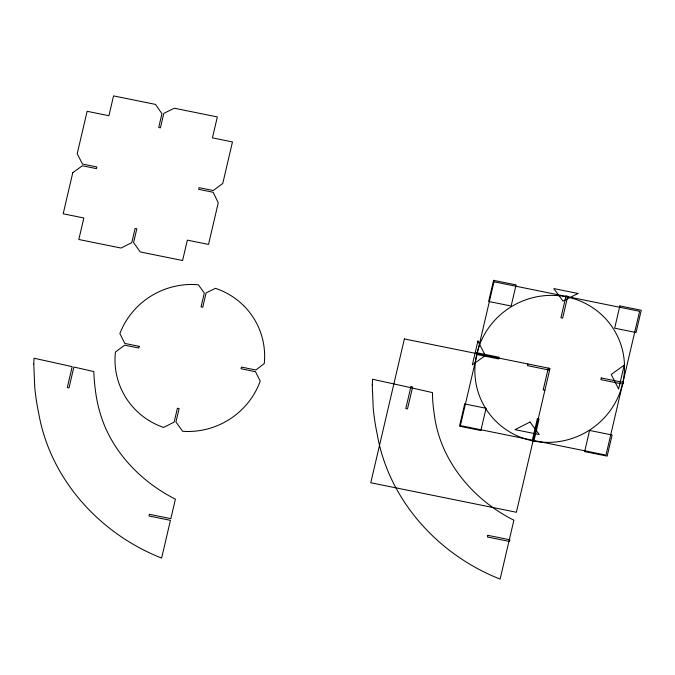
<?xml version="1.0" encoding="UTF-8"?>
<svg xmlns="http://www.w3.org/2000/svg" width="675" height="675" viewBox="0 0 675 675"><rect width="100%" height="100%" fill="white"/><g stroke="black" fill="none" stroke-linecap="round" stroke-linejoin="round"><path stroke-width="1.01" d="M527.901 363.977L527.504 365.656L549.593 370.136M548.286 368.103L543.189 389.922L544.894 390.268M33.775 364.087L34.729 387.248A245.717 238.418 -27 0 0 38.652 412.999C50.136 479.284 99.866 533.841 161.629 558.073L170.446 520.341L148.981 515.987L149.377 514.308L170.843 518.653L175.399 499.163C140.645 481.672 110.903 450.706 100.052 412.813C96.061 399.516 94.382 385.113 93.791 371.554C87.159 370.027 80.519 368.533 73.879 367.023L69.01 387.872L67.306 387.526L72.183 366.643L34.028 358.223L33.775 364.087M372.271 385.113L373.224 408.274A245.717 238.418 -27 0 0 377.148 434.017C388.631 500.302 438.353 554.867 500.124 579.099L513.886 520.189C473.251 499.964 440.269 460.898 434.362 415.015C433.24 407.607 432.456 400.132 432.489 392.631C430.262 392.099 428.026 391.61 425.798 391.095C407.843 386.969 390.513 383.198 372.524 379.249L372.271 385.113M72.79 172.657L63.18 213.798L83.843 217.983L78.815 239.49L121.011 248.037L131.802 242.637L135.11 228.462L136.814 228.808L133.591 242.612L140.223 251.935L182.596 260.516L187.355 240.14L208.524 244.434L218.253 202.795L213.173 192.282L198.678 189.346L199.074 187.667L213.207 190.527L222.758 183.499L232.47 141.936L212.439 137.869L217.333 116.935L174.293 108.211L163.78 113.392L160.405 127.828L158.701 127.491L161.932 113.67L155.52 104.406L113.552 95.901L108.928 115.712L87.126 111.299L77.212 153.714L82.46 164.033L96.837 166.944L96.441 168.632L82.342 165.772L72.79 172.657M139.193 346.351L138.805 348.038L124.664 345.17L115.408 352.055A75.279 73.043 -27 0 0 163.628 427.444L174.15 422.094L177.382 408.248L179.086 408.586L175.947 422.035L182.647 431.3A75.279 73.043 -27 0 0 260.238 381.122L255.471 371.68L241.043 368.752L241.431 367.073L255.884 370.001L264.262 363.547A75.279 73.043 -27 0 0 215.485 288.335L206.111 292.908L202.762 307.235L201.057 306.889L204.297 293.026L198.357 284.766A75.279 73.043 -27 0 0 119.872 333.543L124.799 343.432L139.193 346.351M404.376 338.943L370.777 482.76L516.392 512.266L549.99 368.449L404.376 338.943M410.898 386.733L405.802 408.552L407.506 408.898L412.602 387.079L410.898 386.733M477.917 341.002L472.331 364.897L485.3 355.548L477.917 341.002M464.687 403.954L459.489 426.195L480.87 430.532L486.068 408.282L464.687 403.954M493.568 280.336L488.632 301.455L511.152 306.02L516.088 284.901L493.568 280.336M476.98 352.772L476.584 354.459L498.673 358.931L499.07 357.252L476.98 352.772M493.982 281.787L460.384 425.604L605.99 455.11L639.588 311.293L493.982 281.787M487.865 535.326L487.477 537.013L509.566 541.485L509.954 539.806L487.865 535.326M537.342 418.762L532.246 440.581L533.95 440.927L539.047 419.108L537.342 418.762M566.03 295.971L560.933 317.79L562.638 318.136L567.734 296.317L566.03 295.971M601.298 377.966L600.91 379.654L623 384.126L623.388 382.447L601.298 377.966M589.587 430.439L584.651 451.567L607.171 456.123L612.107 435.004L589.587 430.439M619.869 305.927L614.672 328.177L636.053 332.505L641.25 310.264L619.869 305.927M624.189 365.116L618.612 389.011L611.221 374.473L624.189 365.116M577.977 293.482L562.984 301.092L553.778 288.571L577.977 293.482M530.027 422.027L515.033 429.637L539.232 434.54L530.027 422.027M540.65 442.041A75.279 73.043 -27 0 0 618.528 338.437A75.279 73.043 -27 0 0 489.881 326.143A75.279 73.043 -27 0 0 540.65 442.041"/></g></svg>
